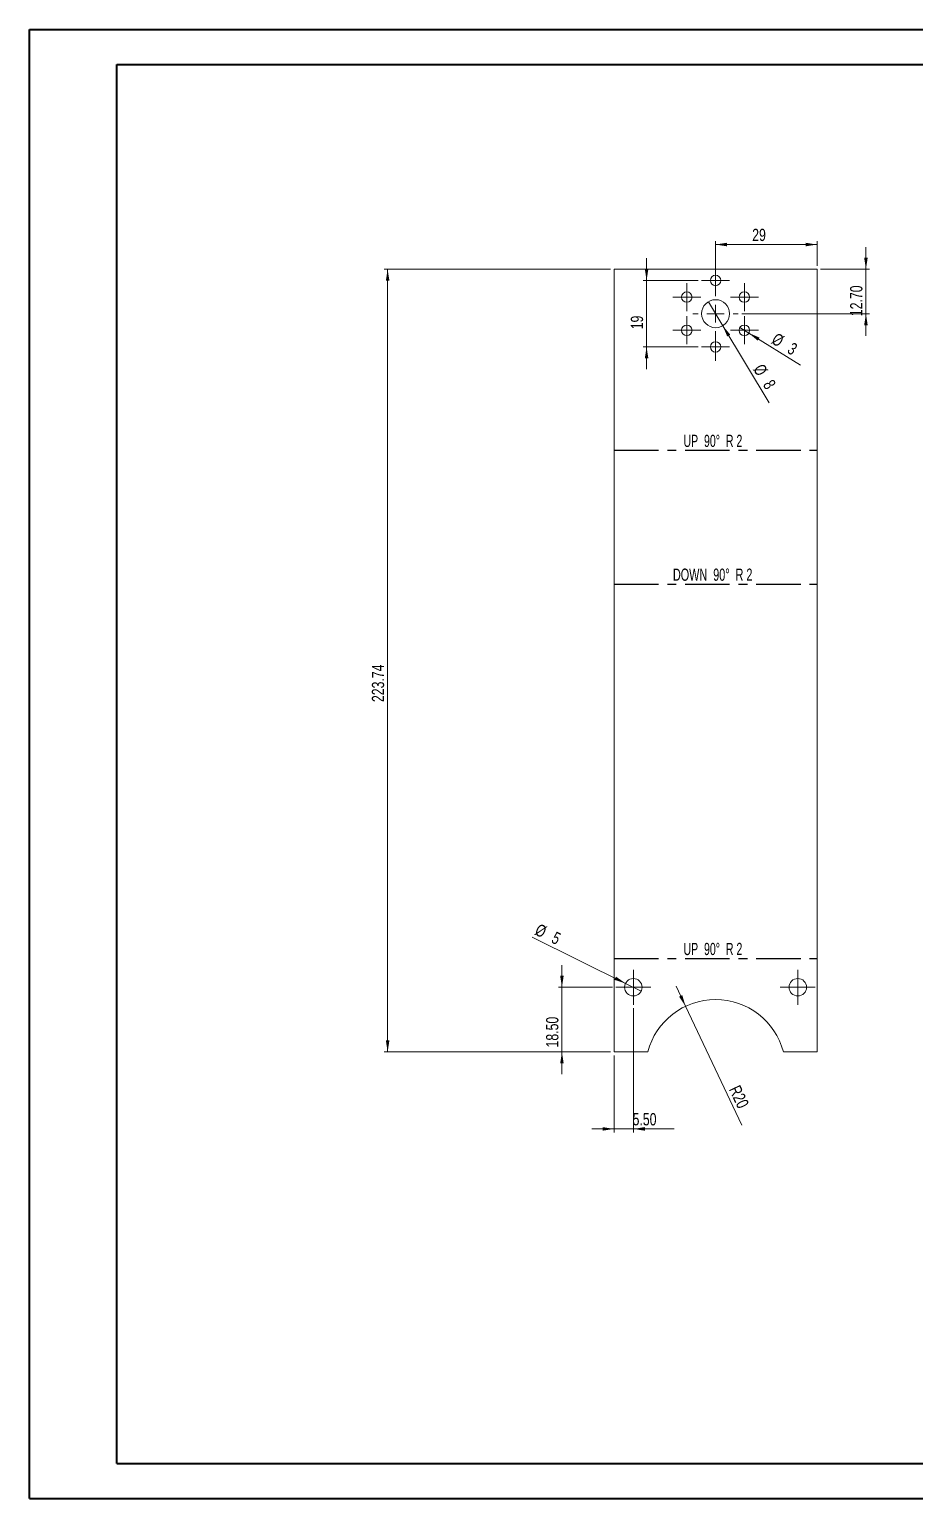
# Model space of a CAD drawing. Header units: millimetres. Extents: x 0 to 594, y 0 to 420.
# Drawn here: x 0.1 to 253.1, y 0.2 to 420.2 of the extents above; entities that cross this region are included whole.
import ezdxf

# ---------------------------------------------------------------- set-up
doc = ezdxf.new("R2010")
doc.units = ezdxf.units.MM
doc.linetypes.add('CENTERX2', pattern=[20.32, 12.7, -2.54, 2.54, -2.54])
doc.styles.add('SLDTEXTSTYLE0', font='TXT', dxfattribs={"width": 0.75})
doc.styles.add('SLDTEXTSTYLE2', font='TXT', dxfattribs={"width": 0.645833})
doc.styles.add('SLDTEXTSTYLE3', font='TXT', dxfattribs={"width": 0.660714})
doc.dimstyles.new('SLDDIMSTYLE0', dxfattribs={"dimtxt": 3.5, "dimasz": 3.302, "dimexe": 0, "dimexo": 0.0625, "dimgap": 0.875, "dimtad": 1, "dimrnd": 1e-09, "dimzin": 4, "dimdsep": 46, "dimtxsty": 'SLDTEXTSTYLE0', "dimsah": 1, "dimcen": 0.09, "dimadec": 0, "dimazin": 1, "dimtfac": 1, "dimtmove": 0, "dimatfit": 0, "dimfxl": 1, "dimfrac": 2, "dimtolj": 1, "dimtzin": 12, "dimarcsym": 0})
doc.dimstyles.new('SLDDIMSTYLE1', dxfattribs={"dimtxt": 3.5, "dimasz": 3.302, "dimexe": 0, "dimexo": 0.0625, "dimgap": 0.875, "dimtad": 1, "dimrnd": 1e-09, "dimzin": 12, "dimdsep": 46, "dimtxsty": 'SLDTEXTSTYLE0', "dimsah": 1, "dimcen": 0.09, "dimadec": 0, "dimazin": 3, "dimtfac": 1, "dimtmove": 0, "dimatfit": 0, "dimfxl": 1, "dimfrac": 2, "dimtolj": 1, "dimtzin": 12, "dimarcsym": 0})
doc.dimstyles.new('SLDDIMSTYLE2', dxfattribs={"dimtxt": 3.5, "dimasz": 3.302, "dimexe": 0, "dimexo": 0.0625, "dimgap": 0.875, "dimtad": 1, "dimrnd": 1e-09, "dimzin": 12, "dimdsep": 46, "dimtxsty": 'SLDTEXTSTYLE0', "dimsah": 1, "dimcen": 0.09, "dimadec": 0, "dimazin": 3, "dimtfac": 1, "dimtofl": 0, "dimtmove": 0, "dimatfit": 3, "dimfxl": 1, "dimfrac": 2, "dimtolj": 1, "dimtzin": 12, "dimarcsym": 0})
doc.dimstyles.new('SLDDIMSTYLE3', dxfattribs={"dimtxt": 3.5, "dimasz": 3.302, "dimexe": 0, "dimexo": 0.0625, "dimgap": 0.875, "dimtad": 1, "dimrnd": 1e-09, "dimzin": 12, "dimdsep": 46, "dimtxsty": 'SLDTEXTSTYLE0', "dimblk1": 'NONE', "dimsah": 1, "dimcen": 0, "dimadec": 0, "dimazin": 3, "dimtfac": 1, "dimtmove": 0, "dimatfit": 3, "dimldrblk": 'NONE', "dimfxl": 1, "dimfrac": 2, "dimtolj": 1, "dimtzin": 12, "dimarcsym": 0})
doc.dimstyles.new('SLDDIMSTYLE4', dxfattribs={"dimtxt": 3.5, "dimasz": 3.302, "dimexe": 0, "dimexo": 0.0625, "dimgap": 0.875, "dimtad": 1, "dimrnd": 1e-09, "dimzin": 12, "dimdsep": 46, "dimtxsty": 'SLDTEXTSTYLE0', "dimsah": 1, "dimcen": 0, "dimadec": 0, "dimazin": 3, "dimtfac": 1, "dimtofl": 0, "dimtmove": 1, "dimatfit": 3, "dimfxl": 1, "dimfrac": 2, "dimtolj": 1, "dimtzin": 12, "dimarcsym": 0})

# ---------------------------------------------------------------- blocks, each defined once
blk = doc.blocks.new('_D')
at = {"color": 7, "linetype": 'Continuous', "lineweight": 0}
for p, q in [((239.17, 351.64), (239.17, 357.99)), ((226.2, 351.64), (240.17, 351.64)), ((239.17, 338.94), (239.17, 351.64)), ((203.7, 338.94), (240.17, 338.94)), ((239.17, 338.94), (239.17, 332.59))]:
    blk.add_line(p, q, dxfattribs=at)
for points in [[(239.17, 351.64), (239.68, 354.94), (238.67, 354.94)], [(239.17, 338.94), (238.67, 335.64), (239.68, 335.64)]]:
    blk.add_solid(points, dxfattribs=at)
at = {"color": 7, "linetype": 'Continuous', "lineweight": 0, "insert": (234.66, 338.23, -81.15), "char_height": 3.5, "attachment_point": 1, "rotation": 90, "style": 'SLDTEXTSTYLE0'}
blk.add_mtext('12.70', dxfattribs=at)
blk = doc.blocks.new('_D_1')
at = {"color": 7, "linetype": 'Continuous', "lineweight": 0}
for p, q in [((176.48, 348.44), (176.48, 354.79)), ((191.2, 348.44), (175.48, 348.44)), ((176.48, 348.44), (176.48, 329.44)), ((191.2, 329.44), (175.48, 329.44)), ((176.48, 329.44), (176.48, 323.09))]:
    blk.add_line(p, q, dxfattribs=at)
for points in [[(176.48, 348.44), (176.99, 351.74), (175.97, 351.74)], [(176.48, 329.44), (175.97, 326.14), (176.99, 326.14)]]:
    blk.add_solid(points, dxfattribs=at)
at = {"color": 7, "linetype": 'Continuous', "lineweight": 0, "insert": (171.97, 334.48, -81.15), "char_height": 3.5, "attachment_point": 1, "rotation": 90, "style": 'SLDTEXTSTYLE0'}
blk.add_mtext('19', dxfattribs=at)
blk = doc.blocks.new('_D_2')
at = {"color": 7, "linetype": 'Continuous', "lineweight": 0}
for p, q in [((196.2, 346.44), (196.2, 359.71)), ((196.2, 358.71), (225.2, 358.71)), ((225.2, 352.64), (225.2, 359.71))]:
    blk.add_line(p, q, dxfattribs=at)
for points in [[(196.2, 358.71), (199.5, 358.2), (199.5, 359.22)], [(225.2, 358.71), (221.9, 359.22), (221.9, 358.2)]]:
    blk.add_solid(points, dxfattribs=at)
at = {"color": 7, "linetype": 'Continuous', "lineweight": 0, "insert": (206.67, 363.22, -81.15), "char_height": 3.5, "attachment_point": 1, "style": 'SLDTEXTSTYLE0'}
blk.add_mtext('29', dxfattribs=at)
blk = doc.blocks.new('_D_3')
at = {"color": 7, "linetype": 'Continuous', "lineweight": 0}
for q in [(194.14, 342.37), (211.51, 313.44)]:
    blk.add_line((198.26, 335.51), q, dxfattribs=at)
blk.add_solid([(198.26, 335.51), (199.52, 332.42), (200.4, 332.94)], dxfattribs=at)
at = {"color": 7, "linetype": 'Continuous', "lineweight": 0, "char_height": 3.5, "attachment_point": 1, "rotation": 300.9882, "style": 'SLDTEXTSTYLE0'}
for s, insert in [('%%c', (209.85, 324.94, -81.15)), ('8', (212.62, 320.44, -81.15))]:
    blk.add_mtext(s, dxfattribs=dict(at, insert=insert))
blk = doc.blocks.new('_NONE')
blk = doc.blocks.new('_D_4')
at = {"color": 7, "linetype": 'Continuous', "lineweight": 0}
for q in [(203.15, 334.98), (220.51, 324.23)]:
    blk.add_line((205.7, 333.4), q, dxfattribs=at)
blk.add_solid([(205.7, 333.4), (208.24, 331.23), (208.78, 332.09)], dxfattribs=at)
at = {"color": 7, "linetype": 'Continuous', "lineweight": 0, "char_height": 3.5, "attachment_point": 1, "rotation": 328.2335, "style": 'SLDTEXTSTYLE0'}
for s, insert in [('%%c', (213.75, 333.66, -81.15)), ('3', (218.27, 330.92, -81.15))]:
    blk.add_mtext(s, dxfattribs=dict(at, insert=insert))
blk = doc.blocks.new('_D_5')
at = {"color": 7, "linetype": 'Continuous', "lineweight": 0}
for q in [(184.91, 146.7), (203.68, 106.99)]:
    blk.add_line((187.62, 140.96), q, dxfattribs=at)
blk.add_solid([(187.62, 140.96), (186.67, 144.17), (185.75, 143.73)], dxfattribs=at)
at = {"color": 7, "linetype": 'Continuous', "lineweight": 0, "insert": (203.1, 118.73, -81.15), "char_height": 3.5, "attachment_point": 1, "rotation": 295.4057, "style": 'SLDTEXTSTYLE0'}
blk.add_mtext('R20', dxfattribs=at)
blk = doc.blocks.new('_D_6')
at = {"color": 7, "linetype": 'Continuous', "lineweight": 0}
for q in [(143.81, 160.71), (174.94, 145.29)]:
    blk.add_line((170.46, 147.51), q, dxfattribs=at)
blk.add_solid([(170.46, 147.51), (167.73, 149.43), (167.28, 148.52)], dxfattribs=at)
at = {"color": 7, "linetype": 'Continuous', "lineweight": 0, "char_height": 3.5, "attachment_point": 1, "rotation": 333.6475, "style": 'SLDTEXTSTYLE0'}
for s, insert in [('%%c', (145.81, 164.74, -81.15)), ('5', (150.56, 162.44, -81.15))]:
    blk.add_mtext(s, dxfattribs=dict(at, insert=insert))
blk = doc.blocks.new('_D_7')
at = {"color": 7, "linetype": 'Continuous', "lineweight": 0}
for p, q in [((172.7, 140.4), (172.7, 104.9)), ((167.2, 126.9), (167.2, 104.9)), ((167.2, 105.9), (160.85, 105.9)), ((172.7, 105.9), (167.2, 105.9)), ((172.7, 105.9), (184.37, 105.9))]:
    blk.add_line(p, q, dxfattribs=at)
for points in [[(167.2, 105.9), (163.9, 106.41), (163.9, 105.39)], [(172.7, 105.9), (176, 105.39), (176, 106.41)]]:
    blk.add_solid(points, dxfattribs=at)
at = {"color": 7, "linetype": 'Continuous', "lineweight": 0, "insert": (172.48, 110.41, -81.15), "char_height": 3.5, "attachment_point": 1, "style": 'SLDTEXTSTYLE0'}
blk.add_mtext('5.50', dxfattribs=at)
blk = doc.blocks.new('_D_8')
at = {"color": 7, "linetype": 'Continuous', "lineweight": 0}
for p, q in [((152.29, 146.4), (152.29, 152.75)), ((166.7, 146.4), (151.29, 146.4)), ((152.29, 146.4), (152.29, 127.9)), ((166.2, 127.9), (151.29, 127.9)), ((152.29, 127.9), (152.29, 121.55))]:
    blk.add_line(p, q, dxfattribs=at)
for points in [[(152.29, 146.4), (152.79, 149.7), (151.78, 149.7)], [(152.29, 127.9), (151.78, 124.6), (152.79, 124.6)]]:
    blk.add_solid(points, dxfattribs=at)
at = {"color": 7, "linetype": 'Continuous', "lineweight": 0, "insert": (147.77, 129.18, -81.15), "char_height": 3.5, "attachment_point": 1, "rotation": 90, "style": 'SLDTEXTSTYLE0'}
blk.add_mtext('18.50', dxfattribs=at)
blk = doc.blocks.new('_D_9')
at = {"color": 7, "linetype": 'Continuous', "lineweight": 0}
for p, q in [((166.2, 351.64), (101.47, 351.64)), ((102.47, 127.9), (102.47, 351.64)), ((166.2, 127.9), (101.47, 127.9))]:
    blk.add_line(p, q, dxfattribs=at)
for points in [[(102.47, 351.64), (101.96, 348.34), (102.98, 348.34)], [(102.47, 127.9), (102.98, 131.2), (101.96, 131.2)]]:
    blk.add_solid(points, dxfattribs=at)
at = {"color": 7, "linetype": 'Continuous', "lineweight": 0, "insert": (97.96, 227.92, -81.15), "char_height": 3.5, "attachment_point": 1, "rotation": 90, "style": 'SLDTEXTSTYLE0'}
blk.add_mtext('223.74', dxfattribs=at)
blk = doc.blocks.new('SW_CENTERMARKSYMBOL_0')
at = {"color": 0, "linetype": 'Continuous', "lineweight": 0}
for p, q in [((0, 5), (0, 6.5)), ((-5, 0), (-6.5, 0)), ((0, 0), (-2.5, 0)), ((0, 0), (0, 2.5)), ((0, 0), (0, -2.5)), ((0, 0), (2.5, 0)), ((5, 0), (6.5, 0)), ((0, -5), (0, -6.5))]:
    blk.add_line(p, q, dxfattribs=at)
blk = doc.blocks.new('SW_CENTERMARKSYMBOL_1')
at = {"color": 0, "linetype": 'Continuous', "lineweight": 0}
for p, q in [((-2.5, 0), (-4, 0)), ((0, 0), (-2.5, 0)), ((0, 2.5), (0, 4)), ((0, 0), (0, 2.5)), ((0, 0), (0, -2.5)), ((0, 0), (2.5, 0)), ((2.5, 0), (4, 0)), ((0, -2.5), (0, -4))]:
    blk.add_line(p, q, dxfattribs=at)
blk = doc.blocks.new('SW_CENTERMARKSYMBOL_2')
at = {"color": 0, "linetype": 'Continuous', "lineweight": 0}
for p, q in [((-2.5, 0), (-4, 0)), ((0, 0), (-2.5, 0)), ((0, 2.5), (0, 4)), ((0, 0), (0, 2.5)), ((0, 0), (0, -2.5)), ((0, 0), (2.5, 0)), ((2.5, 0), (4, 0)), ((0, -2.5), (0, -4))]:
    blk.add_line(p, q, dxfattribs=at)
blk = doc.blocks.new('SW_CENTERMARKSYMBOL_3')
at = {"color": 0, "linetype": 'Continuous', "lineweight": 0}
for p, q in [((-2.5, 0), (-4, 0)), ((0, 0), (-2.5, 0)), ((0, 2.5), (0, 4)), ((0, 0), (0, 2.5)), ((0, 0), (0, -2.5)), ((0, 0), (2.5, 0)), ((2.5, 0), (4, 0)), ((0, -2.5), (0, -4))]:
    blk.add_line(p, q, dxfattribs=at)
blk = doc.blocks.new('SW_CENTERMARKSYMBOL_4')
at = {"color": 0, "linetype": 'Continuous', "lineweight": 0}
for p, q in [((-2.5, 0), (-4, 0)), ((0, 0), (-2.5, 0)), ((0, 2.5), (0, 4)), ((0, 0), (0, 2.5)), ((0, 0), (0, -2.5)), ((0, 0), (2.5, 0)), ((2.5, 0), (4, 0)), ((0, -2.5), (0, -4))]:
    blk.add_line(p, q, dxfattribs=at)
blk = doc.blocks.new('SW_CENTERMARKSYMBOL_5')
at = {"color": 0, "linetype": 'Continuous', "lineweight": 0}
for p, q in [((-2.5, 0), (-4, 0)), ((0, 0), (-2.5, 0)), ((0, 2.5), (0, 4)), ((0, 0), (0, 2.5)), ((0, 0), (0, -2.5)), ((0, 0), (2.5, 0)), ((2.5, 0), (4, 0)), ((0, -2.5), (0, -4))]:
    blk.add_line(p, q, dxfattribs=at)
blk = doc.blocks.new('SW_CENTERMARKSYMBOL_6')
at = {"color": 0, "linetype": 'Continuous', "lineweight": 0}
for p, q in [((-2.5, 0), (-4, 0)), ((0, 0), (-2.5, 0)), ((0, 2.5), (0, 4)), ((0, 0), (0, 2.5)), ((0, 0), (0, -2.5)), ((0, 0), (2.5, 0)), ((2.5, 0), (4, 0)), ((0, -2.5), (0, -4))]:
    blk.add_line(p, q, dxfattribs=at)
blk = doc.blocks.new('SW_CENTERMARKSYMBOL_7')
at = {"color": 0, "linetype": 'Continuous', "lineweight": 0}
for p, q in [((0, 2.5), (0, 5)), ((-2.5, 0), (-5, 0)), ((0, 0), (-2.5, 0)), ((0, 0), (0, 2.5)), ((0, 0), (0, -2.5)), ((0, 0), (2.5, 0)), ((2.5, 0), (5, 0)), ((0, -2.5), (0, -5))]:
    blk.add_line(p, q, dxfattribs=at)
blk = doc.blocks.new('SW_CENTERMARKSYMBOL_8')
at = {"color": 0, "linetype": 'Continuous', "lineweight": 0}
for p, q in [((0, 2.5), (0, 5)), ((-2.5, 0), (-5, 0)), ((0, 0), (-2.5, 0)), ((0, 0), (0, 2.5)), ((0, 0), (0, -2.5)), ((0, 0), (2.5, 0)), ((2.5, 0), (5, 0)), ((0, -2.5), (0, -5))]:
    blk.add_line(p, q, dxfattribs=at)

msp = doc.modelspace()

# ---------------------------------------------------------------- linework, layer by layer
at = {"color": 7, "linetype": 'Continuous', "lineweight": 40}
for p, q in [((0.079, 0.215), (0.079, 420.215)), ((0.079, 420.215), (594.079, 420.215)), ((25.079, 10.215), (25.079, 410.215)), ((25.079, 410.215), (584.079, 410.215)), ((25.079, 10.215), (584.079, 10.215)), ((0.079, 0.215), (594.079, 0.215))]:
    msp.add_line(p, q, dxfattribs=at)
at = {"color": 7, "linetype": 'Continuous', "lineweight": 15}
for p, q in [((167.2, 351.641), (225.2, 351.641)), ((167.2, 127.898), (167.2, 351.641)), ((225.2, 127.898), (225.2, 351.641)), ((176.835, 127.898), (167.2, 127.898)), ((215.565, 127.898), (225.2, 127.898))]:
    msp.add_line(p, q, dxfattribs=at)
at = {"color": 7, "linetype": 'CENTERX2'}
for p, q in [((167.2, 299.892), (225.2, 299.892)), ((167.2, 261.644), (225.2, 261.644)), ((167.2, 154.647), (225.2, 154.647))]:
    msp.add_line(p, q, dxfattribs=at)
at = {"color": 7, "linetype": 'Continuous', "lineweight": 15}
for centre, radius in [((196.2, 348.441), 1.5), ((187.973, 343.691), 1.5), ((204.427, 343.691), 1.5), ((196.2, 338.941), 4), ((187.973, 334.191), 1.5), ((204.427, 334.191), 1.5), ((196.2, 329.441), 1.5), ((172.7, 146.398), 2.5), ((219.7, 146.398), 2.5)]:
    msp.add_circle(centre, radius, dxfattribs=at)
msp.add_arc((196.2, 122.898), 20, 14.47751, 165.52249, dxfattribs=at)

# ---------------------------------------------------------------- block references
at = {"color": 7, "linetype": 'Continuous', "lineweight": 0}
for name, p in [('SW_CENTERMARKSYMBOL_4', (196.2, 348.441)), ('SW_CENTERMARKSYMBOL_5', (187.973, 343.691)), ('SW_CENTERMARKSYMBOL_0', (196.2, 338.941)), ('SW_CENTERMARKSYMBOL_3', (204.427, 343.691)), ('SW_CENTERMARKSYMBOL_6', (187.973, 334.191)), ('SW_CENTERMARKSYMBOL_2', (204.427, 334.191)), ('SW_CENTERMARKSYMBOL_1', (196.2, 329.441)), ('SW_CENTERMARKSYMBOL_8', (172.7, 146.398)), ('SW_CENTERMARKSYMBOL_7', (219.7, 146.398))]:
    msp.add_blockref(name, p, dxfattribs=at)

# ---------------------------------------------------------------- texts
at = {"color": 7, "linetype": 'Continuous', "lineweight": 0, "char_height": 3.5, "attachment_point": 2}
for s, insert, style in [('UP  90°  R 2', (195.432, 304.335), 'SLDTEXTSTYLE2'), ('DOWN  90°  R 2', (195.37, 266.087), 'SLDTEXTSTYLE3'), ('UP  90°  R 2', (195.432, 159.089), 'SLDTEXTSTYLE2')]:
    msp.add_mtext(s, dxfattribs=dict(at, insert=insert, style=style))

# ---------------------------------------------------------------- dimensions: what is measured, and where the dimension line sits
at = {"color": 7, "linetype": 'Continuous', "lineweight": 0}
for base, p1, p2, dimstyle, picture, middle in [((225.2, 358.712), (196.2, 345.441), (225.2, 351.641), 'SLDDIMSTYLE2', '_D_2', (210.677, 358.712)), ((167.2, 105.898), (172.7, 141.398), (167.2, 127.898), 'SLDDIMSTYLE0', '_D_7', (178.423, 105.898))]:
    dim = msp.add_linear_dim(base=base, p1=p1, p2=p2, dimstyle=dimstyle, dxfattribs=at)
    dim.commit()
    dim.dimension.update_dxf_attribs({"geometry": picture, "text_midpoint": middle, "dimtype": 160})
for base, p1, p2, dimstyle, picture, middle in [((239.174, 351.641), (202.7, 338.941), (225.2, 351.641), 'SLDDIMSTYLE0', '_D', (239.174, 345.475)), ((176.481, 329.441), (192.2, 348.441), (192.2, 329.441), 'SLDDIMSTYLE1', '_D_1', (176.481, 338.488)), ((102.471, 351.641), (167.2, 127.898), (167.2, 351.641), 'SLDDIMSTYLE2', '_D_9', (102.471, 236.456)), ((152.286, 127.898), (167.7, 146.398), (167.2, 127.898), 'SLDDIMSTYLE0', '_D_8', (152.286, 136.425))]:
    dim = msp.add_linear_dim(base=base, p1=p1, p2=p2, angle=90, dimstyle=dimstyle, dxfattribs=at)
    dim.commit()
    dim.dimension.update_dxf_attribs({"geometry": picture, "text_midpoint": middle, "dimtype": 160})
for p1, p2, picture, middle in [((194.141, 342.37), (198.259, 335.512), '_D_3', (208.839, 317.897)), ((203.152, 334.981), (205.703, 333.401), '_D_4', (216.193, 326.906)), ((174.94, 145.288), (170.46, 147.507), '_D_6', (148.477, 158.397))]:
    dim = msp.add_diameter_dim_2p(p1=p1, p2=p2, dimstyle='SLDDIMSTYLE3', dxfattribs=at)
    dim.commit()
    dim.dimension.update_dxf_attribs({"geometry": picture, "text_midpoint": middle, "dimtype": 163})
dim = msp.add_radius_dim(center=(196.2, 122.898), mpoint=(187.619, 140.964), dimstyle='SLDDIMSTYLE4', dxfattribs=at)
dim.commit()
dim.dimension.update_dxf_attribs({"geometry": '_D_5', "text_midpoint": (201.541, 111.653), "dimtype": 164})

doc.saveas('drawing.dxf')
